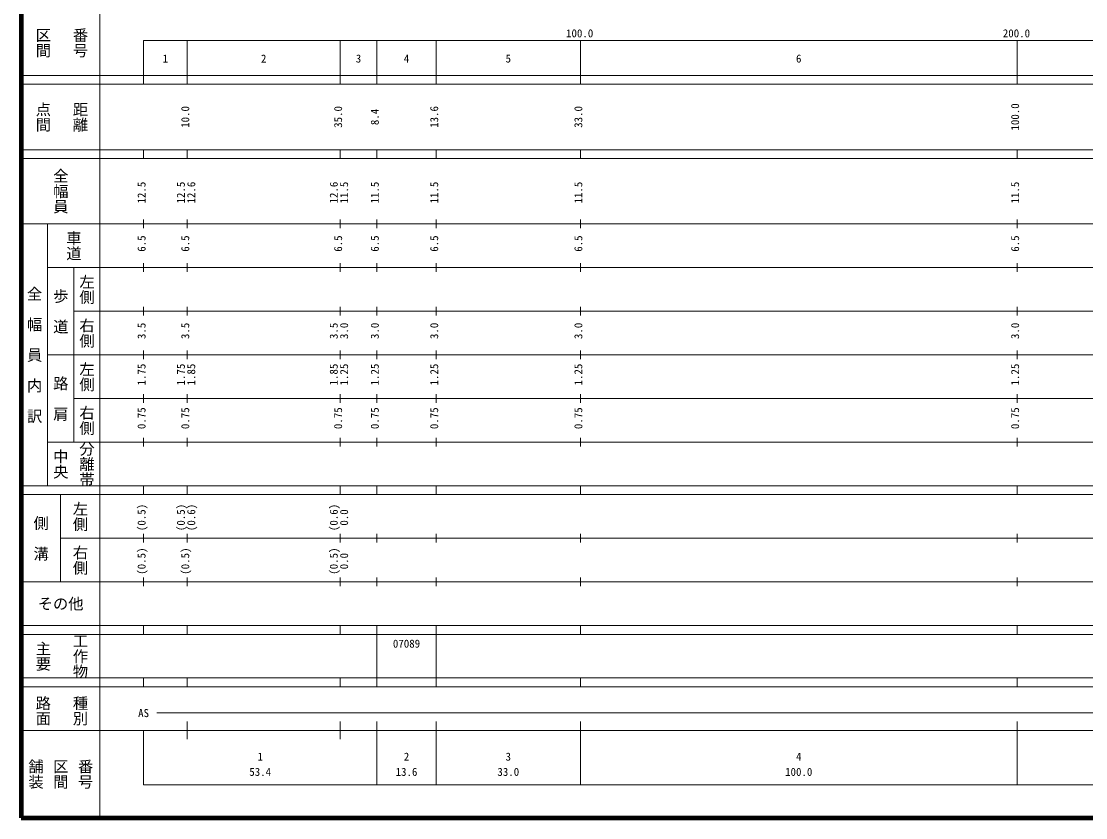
# Model space of a CAD drawing. Units: millimetres on the paper, enlarged 1000 times. Extents: x 40000 to 680000, y 20000 to 380000.
# Drawn here: x 40000 to 283705, y 20000 to 202409 of the extents above; entities that cross this region are included whole.
import ezdxf
from ezdxf.enums import TextEntityAlignment as Align

# ---------------------------------------------------------------- set-up
doc = ezdxf.new("R2010")
doc.units = ezdxf.units.MM
doc.header["$LTSCALE"] = 1000
doc.layers.add('M-TTL', color=2, linetype='Continuous', lineweight=140)
doc.layers.add('M-TTL-BAND', color=7, linetype='Continuous', lineweight=13)
doc.styles.add('@ＭＳ ゴシック', font='')
doc.styles.add('ＭＳ ゴシック', font='')
doc.styles.get('@ＭＳ ゴシック').set_extended_font_data('@MS Gothic')
doc.styles.get('ＭＳ ゴシック').set_extended_font_data('MS Gothic')

msp = doc.modelspace()

# ---------------------------------------------------------------- linework, layer by layer
at = {"layer": 'M-TTL'}
for p, q in [((40000, 380000), (40000, 20000)), ((40000, 20000), (680000, 20000))]:
    msp.add_line(p, q, dxfattribs=at)
at = {"layer": 'M-TTL-BAND'}
for p, q in [((58000, 370000), (58000, 20000)), ((68000, 198000), (579000, 198000)), ((68000, 198000), (68000, 188000)), ((78000, 188000), (78000, 198000)), ((113000, 188000), (113000, 198000)), ((121400, 188000), (121400, 198000)), ((135000, 188000), (135000, 198000)), ((168000, 188000), (168000, 198000)), ((268000, 188000), (268000, 198000)), ((40000, 190000), (579000, 190000)), ((40000, 188000), (579000, 188000)), ((40000, 173000), (579000, 173000)), ((40000, 171000), (579000, 171000)), ((68000, 171000), (68000, 173000)), ((78000, 171000), (78000, 173000)), ((113000, 171000), (113000, 173000)), ((121400, 171000), (121400, 173000)), ((135000, 171000), (135000, 173000)), ((168000, 171000), (168000, 173000)), ((268000, 171000), (268000, 173000)), ((40000, 156000), (579000, 156000)), ((46000, 96000), (46000, 156000)), ((68000, 155000), (68000, 157000)), ((78000, 155000), (78000, 157000)), ((113000, 155000), (113000, 157000)), ((121400, 155000), (121400, 157000)), ((135000, 155000), (135000, 157000)), ((168000, 155000), (168000, 157000)), ((268000, 155000), (268000, 157000)), ((68000, 145000), (68000, 147000)), ((78000, 145000), (78000, 147000)), ((113000, 145000), (113000, 147000)), ((121400, 145000), (121400, 147000)), ((135000, 145000), (135000, 147000)), ((168000, 145000), (168000, 147000)), ((268000, 145000), (268000, 147000)), ((46000, 146000), (579000, 146000)), ((52000, 146000), (52000, 106000)), ((68000, 135000), (68000, 137000)), ((78000, 135000), (78000, 137000)), ((113000, 135000), (113000, 137000)), ((121400, 135000), (121400, 137000)), ((135000, 135000), (135000, 137000)), ((168000, 135000), (168000, 137000)), ((268000, 135000), (268000, 137000)), ((52000, 136000), (579000, 136000)), ((68000, 125000), (68000, 127000)), ((78000, 125000), (78000, 127000)), ((113000, 125000), (113000, 127000)), ((121400, 125000), (121400, 127000)), ((135000, 125000), (135000, 127000)), ((168000, 125000), (168000, 127000)), ((268000, 125000), (268000, 127000)), ((46000, 126000), (579000, 126000)), ((68000, 115000), (68000, 117000)), ((78000, 115000), (78000, 117000)), ((113000, 115000), (113000, 117000)), ((121400, 115000), (121400, 117000)), ((135000, 115000), (135000, 117000)), ((168000, 115000), (168000, 117000)), ((268000, 115000), (268000, 117000)), ((52000, 116000), (579000, 116000)), ((46000, 106000), (579000, 106000)), ((68000, 105000), (68000, 107000)), ((78000, 105000), (78000, 107000)), ((113000, 105000), (113000, 107000)), ((121400, 105000), (121400, 107000)), ((135000, 105000), (135000, 107000)), ((168000, 105000), (168000, 107000)), ((268000, 105000), (268000, 107000)), ((40000, 96000), (579000, 96000)), ((68000, 94000), (68000, 96000)), ((78000, 94000), (78000, 96000)), ((113000, 94000), (113000, 96000)), ((121400, 94000), (121400, 96000)), ((135000, 94000), (135000, 96000)), ((168000, 94000), (168000, 96000)), ((268000, 94000), (268000, 96000)), ((40000, 94000), (579000, 94000)), ((49000, 94000), (49000, 74000)), ((49000, 84000), (579000, 84000)), ((68000, 83000), (68000, 85000)), ((78000, 83000), (78000, 85000)), ((113000, 83000), (113000, 85000)), ((121400, 83000), (121400, 85000)), ((135000, 83000), (135000, 85000)), ((168000, 83000), (168000, 85000)), ((268000, 83000), (268000, 85000)), ((40000, 74000), (579000, 74000)), ((68000, 73000), (68000, 75000)), ((78000, 73000), (78000, 75000)), ((113000, 73000), (113000, 75000)), ((121400, 73000), (121400, 75000)), ((135000, 73000), (135000, 75000)), ((168000, 73000), (168000, 75000)), ((268000, 73000), (268000, 75000)), ((40000, 64000), (579000, 64000)), ((68000, 62000), (68000, 64000)), ((78000, 62000), (78000, 64000)), ((113000, 62000), (113000, 64000)), ((121400, 62000), (121400, 64000)), ((135000, 62000), (135000, 64000)), ((168000, 62000), (168000, 64000)), ((268000, 62000), (268000, 64000)), ((40000, 62000), (579000, 62000)), ((121400, 52000), (121400, 62000)), ((135000, 52000), (135000, 62000)), ((40000, 52000), (579000, 52000)), ((68000, 50000), (68000, 52000)), ((78000, 50000), (78000, 52000)), ((113000, 50000), (113000, 52000)), ((121400, 50000), (121400, 52000)), ((135000, 50000), (135000, 52000)), ((168000, 50000), (168000, 52000)), ((268000, 50000), (268000, 52000)), ((40000, 50000), (579000, 50000)), ((71000, 44000), (565000, 44000)), ((78000, 38000), (78000, 42000)), ((113000, 38000), (113000, 42000)), ((121400, 27500), (121400, 42000)), ((135000, 27500), (135000, 42000)), ((168000, 27500), (168000, 42000)), ((268000, 27500), (268000, 42000)), ((40000, 40000), (579000, 40000)), ((68000, 40000), (68000, 27500)), ((68000, 27500), (579000, 27500))]:
    msp.add_line(p, q, dxfattribs=at)

# ---------------------------------------------------------------- texts
at = {"layer": 'M-TTL-BAND', "style": '@ＭＳ ゴシック'}
for s, p in [('区間', (45000, 197500)), ('番号', (53500, 197500)), ('点間', (45000, 180500)), ('距離', (53500, 180500)), ('全幅員', (49000, 163500)), ('車道', (52000, 151000)), ('左側', (55000, 141000)), ('全\u3000幅\u3000員\u3000内\u3000訳', (43000, 126000)), ('歩\u3000道', (49000, 136000)), ('右側', (55000, 131000)), ('左側', (55000, 121000)), ('路\u3000肩', (49000, 116000)), ('右側', (55000, 111000)), ('分離帯', (55000, 101000)), ('中央', (49000, 101000)), ('左側', (53500, 89000)), ('側\u3000溝', (44500, 84000)), ('右側', (53500, 79000)), ('工作物', (53500, 57000)), ('主要', (45000, 57000)), ('路面', (45000, 44500)), ('種別', (53500, 44500)), ('舗装', (43333, 30000)), ('区間', (49000, 30000)), ('番号', (54667, 30000))]:
    msp.add_text(s, height=2566, rotation=270, dxfattribs=at).set_placement(p, align=Align.MIDDLE_CENTER)
at = {"layer": 'M-TTL-BAND', "style": 'ＭＳ ゴシック'}
for s, p in [('100.0', (167844, 198195)), ('200.0', (267844, 198195)), ('1', (73000, 192405)), ('2', (95500, 192405)), ('3', (117200, 192405)), ('4', (128200, 192405)), ('5', (151500, 192405)), ('6', (218000, 192405)), ('07089', (128200, 58405)), ('AS', (68000, 42500)), ('1', (94700, 32523)), ('2', (128200, 32523)), ('3', (151500, 32523)), ('4', (218000, 32523)), ('53.4', (94700, 29033)), ('13.6', (128200, 29033)), ('33.0', (151500, 29033)), ('100.0', (218000, 29033))]:
    msp.add_text(s, height=1833, dxfattribs=at).set_placement(p, align=Align.BOTTOM_CENTER)
for s, p in [('10.0', (79000, 180500)), ('35.0', (114000, 180500)), ('13.6', (136000, 180500)), ('33.0', (169000, 180500)), ('100.0', (269000, 180500)), ('8.4', (122400, 180500)), ('12.5', (69000, 163174)), ('12.5', (78000, 163174)), ('12.6', (80370, 163174)), ('12.6', (113000, 163174)), ('11.5', (115370, 163174)), ('11.5', (122400, 163174)), ('11.5', (136000, 163174)), ('11.5', (169000, 163174)), ('11.5', (269000, 163174)), ('6.5', (69000, 151500)), ('6.5', (79000, 151500)), ('6.5', (114000, 151500)), ('6.5', (122400, 151500)), ('6.5', (136000, 151500)), ('6.5', (169000, 151500)), ('6.5', (269000, 151500)), ('3.5', (69000, 131500)), ('3.5', (79000, 131500)), ('3.5', (113000, 131500)), ('3.0', (115370, 131500)), ('3.0', (122400, 131500)), ('3.0', (136000, 131500)), ('3.0', (169000, 131500)), ('3.0', (269000, 131500)), ('1.75', (69000, 121500)), ('1.75', (78000, 121500)), ('1.85', (80370, 121500)), ('1.85', (113000, 121500)), ('1.25', (115370, 121500)), ('1.25', (122400, 121500)), ('1.25', (136000, 121500)), ('1.25', (169000, 121500)), ('1.25', (269000, 121500)), ('0.75', (69000, 111500)), ('0.75', (79000, 111500)), ('0.75', (114000, 111500)), ('0.75', (122400, 111500)), ('0.75', (136000, 111500)), ('0.75', (169000, 111500)), ('0.75', (269000, 111500)), ('(0.5)', (69000, 88764)), ('(0.5)', (78000, 88764)), ('(0.6)', (80370, 88764)), ('(0.6)', (113000, 88764)), ('0.0', (115370, 88764)), ('(0.5)', (69000, 78764)), ('(0.5)', (79000, 78764)), ('(0.5)', (113000, 78764)), ('0.0', (115370, 78764))]:
    msp.add_text(s, height=1833, rotation=90, dxfattribs=at).set_placement(p, align=Align.BOTTOM_CENTER)
msp.add_text('その他', height=2566, dxfattribs=at).set_placement((49000, 69000), align=Align.MIDDLE_CENTER)

doc.saveas('drawing.dxf')
